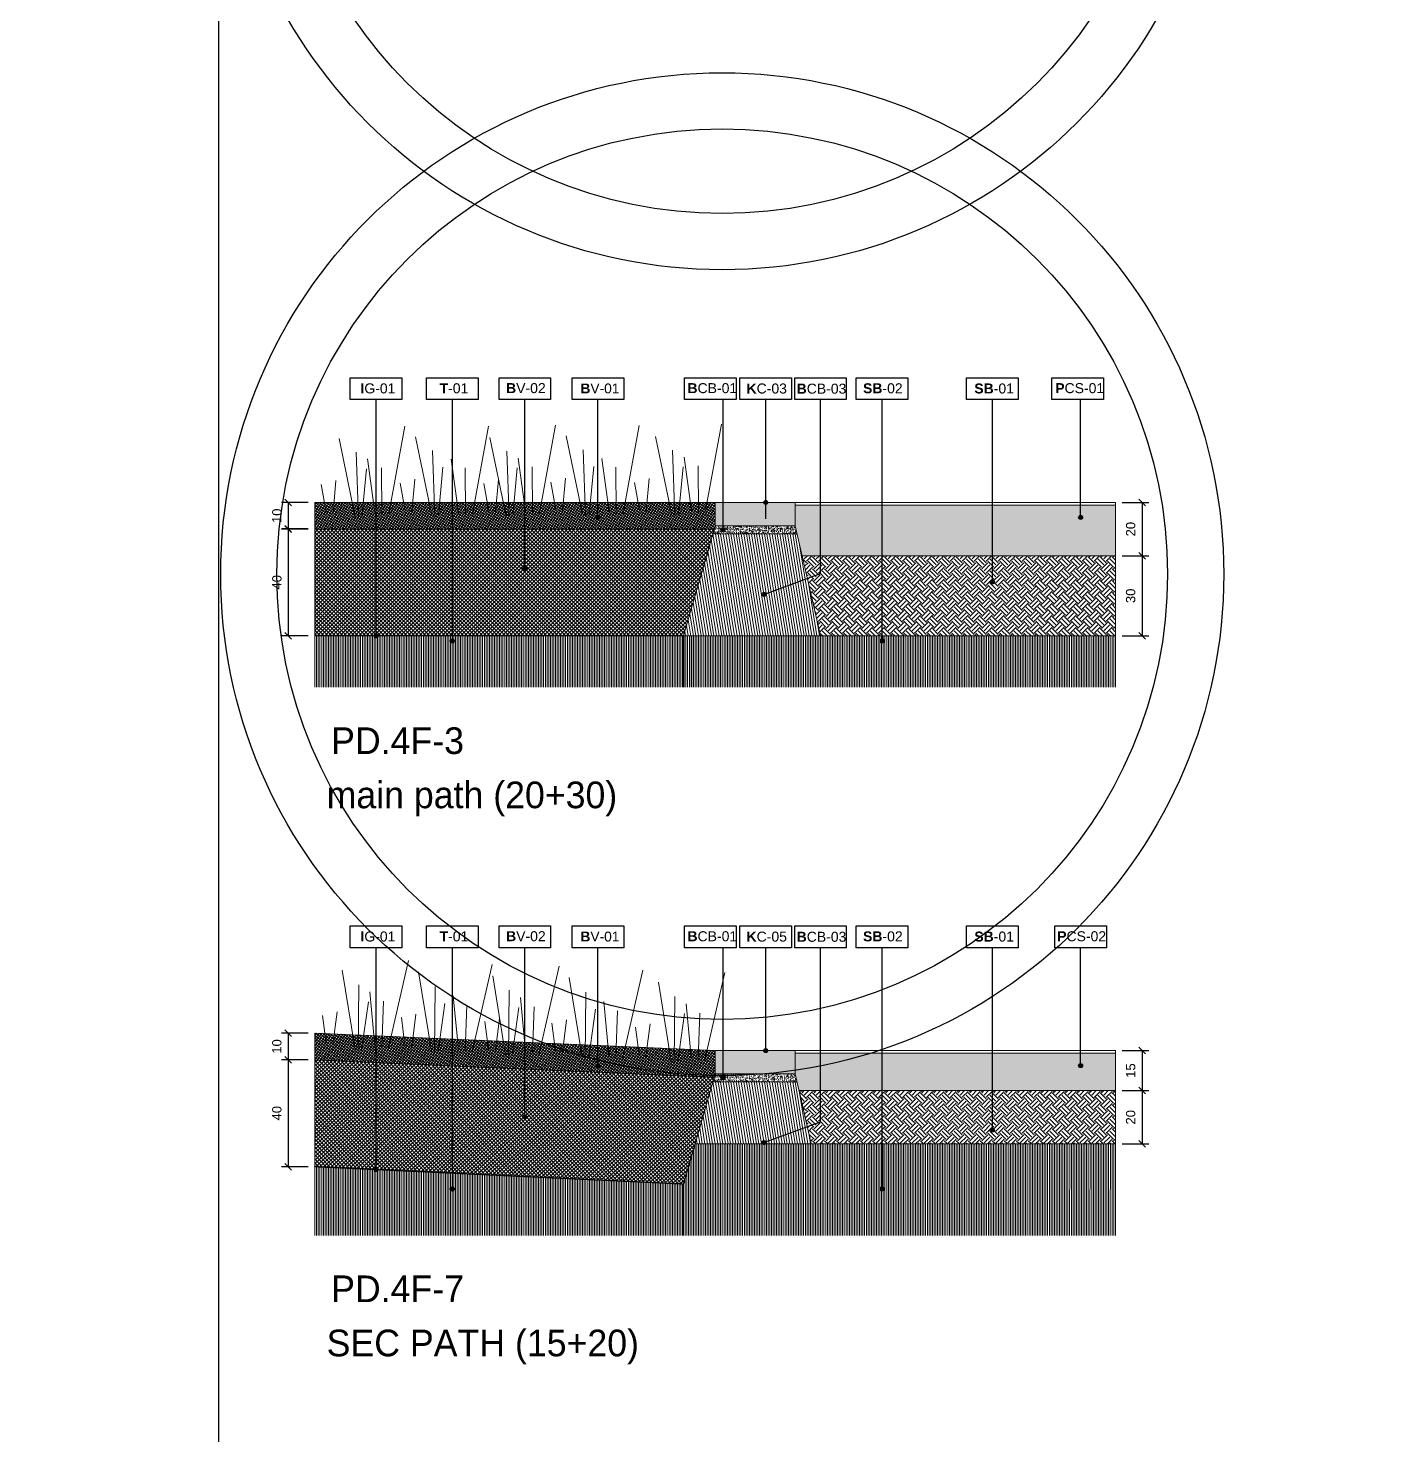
# Model space of a CAD drawing. Header units: metres. Extents: x -325 to 301, y -147 to 149.
# Drawn here: x 51.52 to 56.6, y 63.54 to 68.81 of the extents above; entities that cross this region are included whole.
import ezdxf

# ---------------------------------------------------------------- set-up
doc = ezdxf.new("R2010")
doc.units = ezdxf.units.M
doc.linetypes.add('ACAD_ISO03W100', pattern=[30, 12, -18])
doc.layers.get('Defpoints').update_dxf_attribs({"lineweight": 13})
doc.layers.add('-aux', color=50, linetype='Continuous', plot=False)
doc.layers.add('-AUX_RIM', color=2, linetype='Continuous', plot=False)
doc.layers.add('0-TX-1_25', color=7, linetype='Continuous', true_color=0x3f4f7f)
doc.layers.add('3-TR-paviment fort', color=7, linetype='Continuous', true_color=0xd1d1d1)
for name, color, linetype in [('02-L-Geotextile', 32, 'Continuous'), ('A-KEYPLAN_HATCH', 7, 'Continuous'), ('A_TEXT_2', 7, 'Continuous'), ('EIT_3 TR terra vegetal', 45, 'Continuous')]:
    doc.layers.add(name, color=color, linetype=linetype)
doc.layers.add('03-TR-Paviment_04_Dry Meadow', color=7, linetype='Continuous', lineweight=5, true_color=0xd8dd88)
doc.layers.add('3-TR tot_u', color=7, linetype='Continuous', lineweight=5, true_color=0x787878)
for name, color, linetype, lineweight in [('1-CM', 7, 'Continuous', 0), ('2-L-secció', 1, 'Continuous', 0), ('3-TR Formigó', 252, 'Continuous', 0), ('3-TR Seleccionat', 44, 'Continuous', 0), ('3-TR Tot-u', 37, 'Continuous', 0), ('3-TR-recebo', 252, 'Continuous', 0)]:
    doc.layers.add(name, color=color, linetype=linetype, lineweight=lineweight)
doc.styles.add('Arial_4', font='arial.ttf', dxfattribs={"height": 1.8})
doc.styles.get("Standard").update_dxf_attribs({"font": 'arial.ttf'})
doc.styles.add('x-llegenda materials$0$ENGRAVERS', font='TT0586M.TTF')
doc.dimstyles.new('ISO-25', dxfattribs={"dimtxt": 0.1, "dimasz": 0.1, "dimexe": 0.1, "dimexo": 0.1, "dimgap": 0.1, "dimtad": 1, "dimdec": 0, "dimlfac": 100, "dimzin": 9, "dimtxsty": 'Standard', "dimblk": 'OBLIQUE', "dimcen": 0.1, "dimadec": 0, "dimazin": 0, "dimtfac": 1, "dimtdec": 0, "dimtmove": 0, "dimatfit": 3, "dimldrblk": 'OBLIQUE', "dimfxl": 1, "dimarcsym": 0})

# ---------------------------------------------------------------- blocks, each defined once
blk = doc.blocks.new('hatch keyplan 2')
at = {"layer": 'A-KEYPLAN_HATCH'}
blk.add_lwpolyline([(0, 0.00548), (0.01287, 0.00548), (0.01287, 0), (0, 0)], close=True, dxfattribs=at)
blk = doc.blocks.new('hatch keyplan')
at = {"layer": 'A-KEYPLAN_HATCH'}
blk.add_blockref('hatch keyplan 2', (1.43058, 0.85215), dxfattribs=at)
blk = doc.blocks.new('B-V01')
at = {"layer": 'A-KEYPLAN_HATCH'}
blk.add_blockref('hatch keyplan', (-1.43058, -0.85215), dxfattribs=at)
at = {"layer": 'A_TEXT_2', "lineweight": 211, "insert": (-0.00079, 0.00402), "char_height": 0.0024588, "attachment_point": 1, "line_spacing_factor": 0.938532, "style": 'Arial_4'}
blk.add_mtext_dynamic_manual_height_columns('\\pi0.00285;{\\fArial|b1|i0|c0|p34;B}V-01', width=0.0145619, gutter_width=0.015, heights=[0], dxfattribs=at)
blk = doc.blocks.new('B-V02')
at = {"layer": 'A-KEYPLAN_HATCH'}
blk.add_blockref('hatch keyplan', (-1.43058, -0.85215), dxfattribs=at)
at = {"layer": 'A_TEXT_2', "insert": (-0.0008, 0.00412), "char_height": 0.0025, "attachment_point": 1}
blk.add_mtext_dynamic_manual_height_columns('\\pi0.00255;{\\fArial|b1|i0|c0|p34;B}V-02', width=0.0145619, gutter_width=0.015, heights=[0], dxfattribs=at)
blk = doc.blocks.new('SB-01')
at = {"layer": 'A-KEYPLAN_HATCH'}
blk.add_blockref('hatch keyplan', (-1.43058, -0.85215), dxfattribs=at)
at = {"layer": 'A_TEXT_2', "insert": (-0.0008, 0.00403), "char_height": 0.0025, "attachment_point": 1}
blk.add_mtext_dynamic_manual_height_columns('\\pi0.00271;{\\fArial|b1|i0|c0|p34;SB}-01', width=0.0145619, gutter_width=0.015, heights=[0], dxfattribs=at)
blk = doc.blocks.new('B-CB03')
at = {"layer": 'A-KEYPLAN_HATCH'}
blk.add_blockref('hatch keyplan', (-1.43058, -0.85215), dxfattribs=at)
at = {"layer": 'A_TEXT_2', "insert": (-0.0008, 0.00398), "char_height": 0.0025, "attachment_point": 1}
blk.add_mtext_dynamic_manual_height_columns('\\pi0.00128;{\\fArial|b1|i0|c0|p34;B}CB-03', width=0.0145619, gutter_width=0.015, heights=[0], dxfattribs=at)
blk = doc.blocks.new('B-CB01')
at = {"layer": 'A-KEYPLAN_HATCH'}
blk.add_blockref('hatch keyplan', (-1.43058, -0.85215), dxfattribs=at)
at = {"layer": 'A_TEXT_2', "insert": (-0.0008, 0.00411), "char_height": 0.0025, "attachment_point": 1}
blk.add_mtext_dynamic_manual_height_columns('\\pi0.00152;{\\fArial|b1|i0|c0|p34;B}CB-01', width=0.0145619, gutter_width=0.015, heights=[0], dxfattribs=at)
blk = doc.blocks.new('PCS01')
at = {"layer": 'A-KEYPLAN_HATCH'}
blk.add_blockref('hatch keyplan', (-1.42958, -0.85215), dxfattribs=at)
at = {"layer": 'A_TEXT_2', "insert": (0.0002, 0.00411), "char_height": 0.0025, "attachment_point": 1}
blk.add_mtext_dynamic_manual_height_columns('\\pi0.00161;{\\fArial|b1|i0|c0|p34;P}CS-01', width=0.0145619, gutter_width=0.015, heights=[0], dxfattribs=at)
blk = doc.blocks.new('K02')
at = {"layer": 'A-KEYPLAN_HATCH'}
blk.add_blockref('hatch keyplan', (-1.43058, -0.85215), dxfattribs=at)
at = {"layer": 'A_TEXT_2', "insert": (-0.0008, 0.00402), "char_height": 0.0025, "attachment_point": 1}
blk.add_mtext_dynamic_manual_height_columns('\\pi0.00244;{\\fArial|b1|i0|c0|p34;K}C-03', width=0.0145619, gutter_width=0.015, heights=[0], dxfattribs=at)
blk = doc.blocks.new('_Oblique')
at = {"color": 0, "lineweight": -2}
blk.add_line((-0.5, -0.5), (0.5, 0.5), dxfattribs=at)
blk = doc.blocks.new('*D184')
at = {"layer": '0-TX-1_25', "color": 0, "lineweight": -2, "transparency": 16777216}
for p, q in [((55.6198, 67.0343), (55.7198, 67.0343)), ((55.6948, 67.0343), (55.6948, 66.8343)), ((55.6198, 66.8343), (55.7198, 66.8343))]:
    blk.add_line(p, q, dxfattribs=at)
at = {"layer": 'Defpoints', "color": 0, "transparency": 16777216}
for p in [(55.5948, 67.0343), (55.5948, 66.8343), (55.6948, 66.8343)]:
    blk.add_point(p, dxfattribs=at)
at = {"layer": '0-TX-1_25', "color": 0, "lineweight": -2, "transparency": 16777216, "xscale": 0.025, "yscale": 0.025, "zscale": 0.025}
for p, rotation in [((55.6948, 67.0343), 90), ((55.6948, 66.8343), 270)]:
    blk.add_blockref('_Oblique', p, dxfattribs=dict(at, rotation=rotation))
at = {"layer": '0-TX-1_25', "color": 0, "transparency": 16777216, "insert": (55.6519, 66.9343), "char_height": 0.035, "attachment_point": 5, "rotation": 90}
blk.add_mtext('20', dxfattribs=at)
blk = doc.blocks.new('*D185')
at = {"layer": '0-TX-1_25', "color": 0, "lineweight": -2, "transparency": 16777216}
for p, q in [((55.6198, 66.8343), (55.7197, 66.8343)), ((55.6947, 66.8343), (55.6947, 66.5343)), ((55.6198, 66.5343), (55.7197, 66.5343))]:
    blk.add_line(p, q, dxfattribs=at)
at = {"layer": 'Defpoints', "color": 0, "transparency": 16777216}
for p in [(55.5948, 66.8343), (55.5948, 66.5343), (55.6947, 66.5343)]:
    blk.add_point(p, dxfattribs=at)
at = {"layer": '0-TX-1_25', "color": 0, "lineweight": -2, "transparency": 16777216, "xscale": 0.025, "yscale": 0.025, "zscale": 0.025}
for p, rotation in [((55.6947, 66.8343), 90), ((55.6947, 66.5343), 270)]:
    blk.add_blockref('_Oblique', p, dxfattribs=dict(at, rotation=rotation))
at = {"layer": '0-TX-1_25', "color": 0, "transparency": 16777216, "insert": (55.6518, 66.6843), "char_height": 0.035, "attachment_point": 5, "rotation": 90}
blk.add_mtext('30', dxfattribs=at)
blk = doc.blocks.new('*D186')
at = {"layer": '0-TX-1_25', "color": 0, "lineweight": -2, "transparency": 16777216}
for p, q in [((52.5698, 67.0343), (52.4699, 67.0343)), ((52.4949, 67.0343), (52.4949, 66.9343)), ((52.5698, 66.9343), (52.4699, 66.9343))]:
    blk.add_line(p, q, dxfattribs=at)
at = {"layer": 'Defpoints', "color": 0, "transparency": 16777216}
for p in [(52.5948, 67.0343), (52.4949, 66.9343), (52.5948, 66.9343)]:
    blk.add_point(p, dxfattribs=at)
at = {"layer": '0-TX-1_25', "color": 0, "lineweight": -2, "transparency": 16777216, "xscale": 0.025, "yscale": 0.025, "zscale": 0.025}
for p, rotation in [((52.4949, 67.0343), 90), ((52.4949, 66.9343), 270)]:
    blk.add_blockref('_Oblique', p, dxfattribs=dict(at, rotation=rotation))
at = {"layer": '0-TX-1_25', "color": 0, "transparency": 16777216, "insert": (52.4521, 66.9843), "char_height": 0.035, "attachment_point": 5, "rotation": 90}
blk.add_mtext('10', dxfattribs=at)
blk = doc.blocks.new('POINT')
at = {"layer": '0-TX-1_25'}
h = blk.add_hatch(dxfattribs=at)
h.set_pattern_fill('ANGLE', color=256)
h.set_pattern_definition([(0, (-83.747, -12.726), (0, 6.985), [5.08, -1.905]), (90, (-83.747, -12.726), (-6.985, 4e-16), [5.08, -1.905])])
edge = h.paths.add_edge_path()
edge.add_arc((0, 0), 0.0075, 0, 360)
h = blk.add_hatch(color=256, dxfattribs=at)
h.dxf.hatch_style = 1
edge = h.paths.add_edge_path()
edge.add_arc((0, 0), 0.0075, 0, 360)
blk.add_circle((0, 0), 0.0075, dxfattribs=at)
blk = doc.blocks.new('T-01')
at = {"layer": 'A-KEYPLAN_HATCH'}
blk.add_blockref('hatch keyplan', (-1.43058, -0.85215), dxfattribs=at)
at = {"layer": 'A_TEXT_2', "insert": (-0.0008, 0.00408), "char_height": 0.0025, "attachment_point": 1}
blk.add_mtext_dynamic_manual_height_columns('\\pi0.00405;{\\fArial|b1|i0|c0|p34;T}-01', width=0.0145619, gutter_width=0.015, heights=[0], dxfattribs=at)
blk = doc.blocks.new('SB-02')
at = {"layer": 'A-KEYPLAN_HATCH'}
blk.add_blockref('hatch keyplan', (-1.43058, -0.85215), dxfattribs=at)
at = {"layer": 'A_TEXT_2', "insert": (-0.0008, 0.00408), "char_height": 0.0025, "attachment_point": 1}
blk.add_mtext_dynamic_manual_height_columns('\\pi0.00249;{\\fArial|b1|i0|c0|p34;SB}-02', width=0.0145619, gutter_width=0.015, heights=[0], dxfattribs=at)
blk = doc.blocks.new('*D1138')
at = {"layer": '0-TX-1_25', "color": 0, "lineweight": -2, "transparency": 16777216}
for p, q in [((22.7106, 67.3066), (22.6236, 67.3066)), ((22.6486, 67.3066), (22.6486, 67.1474)), ((22.7486, 67.1474), (22.6236, 67.1474))]:
    blk.add_line(p, q, dxfattribs=at)
at = {"layer": 'Defpoints', "color": 0, "transparency": 16777216}
for p in [(22.7356, 67.3066), (22.6486, 67.1474), (66.3646, 67.1474)]:
    blk.add_point(p, dxfattribs=at)
at = {"layer": '0-TX-1_25', "color": 0, "lineweight": -2, "transparency": 16777216, "xscale": 0.025, "yscale": 0.025, "zscale": 0.025}
for p, rotation in [((22.6486, 67.3066), 90), ((22.6486, 67.1474), 270)]:
    blk.add_blockref('_Oblique', p, dxfattribs=dict(at, rotation=rotation))
at = {"layer": '0-TX-1_25', "color": 0, "transparency": 16777216, "insert": (22.6057, 67.227), "char_height": 0.035, "attachment_point": 5, "rotation": 90}
blk.add_mtext('16', dxfattribs=at)
blk = doc.blocks.new('*D1143')
at = {"layer": '0-TX-1_25', "color": 0, "lineweight": -2, "transparency": 16777216}
for p, q in [((55.6198, 64.9798), (55.7198, 64.9798)), ((55.6948, 64.9798), (55.6948, 64.8298)), ((55.6198, 64.8298), (55.7198, 64.8298))]:
    blk.add_line(p, q, dxfattribs=at)
at = {"layer": 'Defpoints', "color": 0, "transparency": 16777216}
for p in [(55.5948, 64.9798), (55.5948, 64.8298), (55.6948, 64.8298)]:
    blk.add_point(p, dxfattribs=at)
at = {"layer": '0-TX-1_25', "color": 0, "lineweight": -2, "transparency": 16777216, "xscale": 0.025, "yscale": 0.025, "zscale": 0.025}
for p, rotation in [((55.6948, 64.9798), 90), ((55.6948, 64.8298), 270)]:
    blk.add_blockref('_Oblique', p, dxfattribs=dict(at, rotation=rotation))
at = {"layer": '0-TX-1_25', "color": 0, "transparency": 16777216, "insert": (55.6519, 64.9048), "char_height": 0.035, "attachment_point": 5, "rotation": 90}
blk.add_mtext('15', dxfattribs=at)
blk = doc.blocks.new('*D1144')
at = {"layer": '0-TX-1_25', "color": 0, "lineweight": -2, "transparency": 16777216}
for p, q in [((55.6198, 64.8298), (55.7197, 64.8298)), ((55.6947, 64.8298), (55.6947, 64.6298)), ((55.6198, 64.6298), (55.7197, 64.6298))]:
    blk.add_line(p, q, dxfattribs=at)
at = {"layer": 'Defpoints', "color": 0, "transparency": 16777216}
for p in [(55.5948, 64.8298), (55.5948, 64.6298), (55.6947, 64.6298)]:
    blk.add_point(p, dxfattribs=at)
at = {"layer": '0-TX-1_25', "color": 0, "lineweight": -2, "transparency": 16777216, "xscale": 0.025, "yscale": 0.025, "zscale": 0.025}
for p, rotation in [((55.6947, 64.8298), 90), ((55.6947, 64.6298), 270)]:
    blk.add_blockref('_Oblique', p, dxfattribs=dict(at, rotation=rotation))
at = {"layer": '0-TX-1_25', "color": 0, "transparency": 16777216, "insert": (55.6518, 64.7298), "char_height": 0.035, "attachment_point": 5, "rotation": 90}
blk.add_mtext('20', dxfattribs=at)
blk = doc.blocks.new('*D1145')
at = {"layer": '0-TX-1_25', "color": 0, "lineweight": -2, "transparency": 16777216}
for p, q in [((52.5698, 65.0452), (52.4699, 65.0452)), ((52.4949, 65.0452), (52.4949, 64.9452)), ((52.5698, 64.9452), (52.4699, 64.9452))]:
    blk.add_line(p, q, dxfattribs=at)
at = {"layer": 'Defpoints', "color": 0, "transparency": 16777216}
for p in [(52.5948, 65.0452), (52.4949, 64.9452), (52.5948, 64.9452)]:
    blk.add_point(p, dxfattribs=at)
at = {"layer": '0-TX-1_25', "color": 0, "lineweight": -2, "transparency": 16777216, "xscale": 0.025, "yscale": 0.025, "zscale": 0.025}
for p, rotation in [((52.4949, 65.0452), 90), ((52.4949, 64.9452), 270)]:
    blk.add_blockref('_Oblique', p, dxfattribs=dict(at, rotation=rotation))
at = {"layer": '0-TX-1_25', "color": 0, "transparency": 16777216, "insert": (52.4521, 64.9952), "char_height": 0.035, "attachment_point": 5, "rotation": 90}
blk.add_mtext('10', dxfattribs=at)
blk = doc.blocks.new('*D1146')
at = {"layer": '0-TX-1_25', "color": 0, "lineweight": -2, "transparency": 16777216}
for p, q in [((52.5698, 64.9452), (52.4699, 64.9452)), ((52.4949, 64.9452), (52.4949, 64.5447)), ((52.5698, 64.5447), (52.4699, 64.5447))]:
    blk.add_line(p, q, dxfattribs=at)
at = {"layer": 'Defpoints', "color": 0, "transparency": 16777216}
for p in [(52.5948, 64.9452), (52.4949, 64.5447), (52.5948, 64.5447)]:
    blk.add_point(p, dxfattribs=at)
at = {"layer": '0-TX-1_25', "color": 0, "lineweight": -2, "transparency": 16777216, "xscale": 0.025, "yscale": 0.025, "zscale": 0.025}
for p, rotation in [((52.4949, 64.9452), 90), ((52.4949, 64.5447), 270)]:
    blk.add_blockref('_Oblique', p, dxfattribs=dict(at, rotation=rotation))
at = {"layer": '0-TX-1_25', "color": 0, "transparency": 16777216, "insert": (52.4521, 64.745), "char_height": 0.035, "attachment_point": 5, "rotation": 90}
blk.add_mtext('40', dxfattribs=at)
blk = doc.blocks.new('K04')
at = {"layer": 'A-KEYPLAN_HATCH'}
blk.add_blockref('hatch keyplan', (-1.42958, -0.85215), dxfattribs=at)
at = {"layer": 'A_TEXT_2', "insert": (0.0002, 0.00402), "char_height": 0.0025, "attachment_point": 1}
blk.add_mtext_dynamic_manual_height_columns('\\pi0.00244;{\\fArial|b1|i0|c0|p34;K}C-05', width=0.0145619, gutter_width=0.015, heights=[0], dxfattribs=at)
blk = doc.blocks.new('PCS02')
at = {"layer": 'A-KEYPLAN_HATCH'}
blk.add_blockref('hatch keyplan', (-1.43058, -0.85215), dxfattribs=at)
at = {"layer": 'A_TEXT_2', "insert": (-0.0008, 0.00411), "char_height": 0.0025, "attachment_point": 1}
blk.add_mtext_dynamic_manual_height_columns('\\pi0.00139;{\\fArial|b1|i0|c0|p34;P}CS-02', width=0.0145619, gutter_width=0.015, heights=[0], dxfattribs=at)
blk = doc.blocks.new('*D2763')
at = {"layer": '0-TX-1_25', "color": 0, "lineweight": -2, "transparency": 16777216}
for p, q in [((52.5698, 66.9361), (52.4699, 66.9361)), ((52.4949, 66.9361), (52.4949, 66.5343)), ((52.5698, 66.5343), (52.4699, 66.5343))]:
    blk.add_line(p, q, dxfattribs=at)
at = {"layer": 'Defpoints', "color": 0, "transparency": 16777216}
for p in [(52.5948, 66.9361), (52.4949, 66.5343), (52.5948, 66.5343)]:
    blk.add_point(p, dxfattribs=at)
at = {"layer": '0-TX-1_25', "color": 0, "lineweight": -2, "transparency": 16777216, "xscale": 0.025, "yscale": 0.025, "zscale": 0.025}
for p, rotation in [((52.4949, 66.9361), 90), ((52.4949, 66.5343), 270)]:
    blk.add_blockref('_Oblique', p, dxfattribs=dict(at, rotation=rotation))
at = {"layer": '0-TX-1_25', "color": 0, "transparency": 16777216, "insert": (52.4521, 66.7352), "char_height": 0.035, "attachment_point": 5, "rotation": 90}
blk.add_mtext('40', dxfattribs=at)
blk = doc.blocks.new('IG01')
at = {"layer": 'A-KEYPLAN_HATCH', "xscale": 10, "yscale": 10, "zscale": 10}
blk.add_blockref('hatch keyplan', (-14.3058, -8.5215), dxfattribs=at)
at = {"layer": 'A_TEXT_2', "insert": (-0.008, 0.0405), "char_height": 0.025, "attachment_point": 1}
blk.add_mtext_dynamic_manual_height_columns('\\pi0.03354;{\\fArial|b1|i0|c0|p34;I}G-01', width=0.145619, gutter_width=0.15, heights=[0], dxfattribs=at)

msp = doc.modelspace()

# ---------------------------------------------------------------- hatches: boundary and pattern name
at = {"layer": '3-TR Formigó'}
h = msp.add_hatch(dxfattribs=at)
h.set_pattern_fill('ANSI31', color=256, scale=0.003, angle=234.1752, style=0)
h.set_pattern_definition([(279.175244, (15.102336, -24.810926), (0.00940313, 0.0015188056), [])])
h.paths.add_polyline_path([(54.0862, 66.9171), (54.4017, 66.9172), (54.4892, 66.5343), (53.976, 66.5343)])
h = msp.add_hatch(dxfattribs=at)
h.set_pattern_fill('ANSI31', color=256, scale=0.003, angle=234.1752, style=0)
h.set_pattern_definition([(279.175244, (15.102336, -26.865456), (0.00940313, 0.0015188056), [])])
h.paths.add_polyline_path([(54.0862, 64.8625), (54.4017, 64.8626), (54.4549, 64.6298), (54.0192, 64.6298)])
at = {"layer": '3-TR Seleccionat'}
h = msp.add_hatch(dxfattribs=at)
h.set_pattern_fill('ANSI31', color=256, scale=0.002, angle=45, style=0)
h.set_pattern_definition([(90, (33.868365, 70.360171), (-0.00635, 0), [])])
h.paths.add_polyline_path([(54.0048, 66.5343), (52.5948, 66.5343), (52.5948, 66.3419), (54.0048, 66.3419)])
h = msp.add_hatch(dxfattribs=at)
h.set_pattern_fill('ANSI31', color=256, scale=0.002, angle=45, style=0)
h.set_pattern_definition([(90, (-441019.209068, -650769.8331265), (-0.00635, 1e-18), [])])
h.paths.add_polyline_path([(54.0048, 66.3419), (55.5948, 66.3419), (55.5948, 66.5343), (54.0048, 66.5343)])
h = msp.add_hatch(dxfattribs=at)
h.set_pattern_fill('ANSI31', color=256, scale=0.002, angle=45, style=0)
h.set_pattern_definition([(90, (-441019.209068, -650771.8876564), (-0.00635, 1e-18), [])])
h.paths.add_polyline_path([(53.976, 64.2871), (55.5948, 64.2873), (55.5948, 64.6298), (54.0192, 64.6298), (53.976, 64.4796)])
h = msp.add_hatch(dxfattribs=at)
h.set_pattern_fill('ANSI31', color=256, scale=0.002, angle=45, style=0)
h.set_pattern_definition([(90, (33.868365, 68.3056414), (-0.00635, 0), [])])
h.paths.add_polyline_path([(53.976, 64.4798), (52.5979, 64.5446), (52.5948, 64.2873), (53.976, 64.2873)])
at = {"layer": '3-TR Tot-u'}
h = msp.add_hatch(dxfattribs=at)
h.set_pattern_fill('EARTH', color=256, scale=0.005, angle=-80.8248, style=0)
h.set_pattern_definition([(44.999999995, (-269476.545535, 738629.030593), (3.8e-12, 0.0449012806053), [0.03175, -0.03175]), (44.999999995, (-269476.553954, 738629.039012), (3.8e-12, 0.0449012806053), [0.03175, -0.03175]), (44.999999995, (-269476.562373, 738629.04743), (3.8e-12, 0.0449012806053), [0.03175, -0.03175]), (134.999999995, (-269476.562373, 738629.053044), (-0.0449012806053, 3.8e-12), [0.03175, -0.03175]), (134.999999995, (-269476.553954, 738629.061463), (-0.0449012806053, 3.8e-12), [0.03175, -0.03175]), (134.999999995, (-269476.545535, 738629.069882), (-0.0449012806053, 3.8e-12), [0.03175, -0.03175])])
h.paths.add_polyline_path([(54.4892, 66.5343), (54.4206, 66.8343), (55.5948, 66.8343), (55.5948, 66.5343)])
h = msp.add_hatch(dxfattribs=at)
h.set_pattern_fill('EARTH', color=256, scale=0.005, angle=-80.8248, style=0)
h.set_pattern_definition([(44.999999995, (-269476.545535, 738626.976063), (3.8e-12, 0.0449012806053), [0.03175, -0.03175]), (44.999999995, (-269476.553954, 738626.984482), (3.8e-12, 0.0449012806053), [0.03175, -0.03175]), (44.999999995, (-269476.562373, 738626.9929), (3.8e-12, 0.0449012806053), [0.03175, -0.03175]), (134.999999995, (-269476.562373, 738626.998514), (-0.0449012806053, 3.8e-12), [0.03175, -0.03175]), (134.999999995, (-269476.553954, 738627.006933), (-0.0449012806053, 3.8e-12), [0.03175, -0.03175]), (134.999999995, (-269476.545535, 738627.015352), (-0.0449012806053, 3.8e-12), [0.03175, -0.03175])])
h.paths.add_polyline_path([(54.4549, 64.6298), (54.4092, 64.8298), (55.5948, 64.8298), (55.5948, 64.6298)])
at = {"layer": '3-TR tot_u'}
h = msp.add_hatch(dxfattribs=at)
h.set_pattern_fill('AR-CONC', color=256, scale=0.0002, angle=90.2664)
h.set_pattern_definition([(140.266414, (0, -3.02066), (0.003018359, 0.036451363), [0.00381, -0.04191]), (85.266414, (0, -3.02066), (-0.038178181, -0.007226283), [0.003048, -0.033528117]), (190.71786, (0.00025, -3.01762), (-0.035159821, 0.02922508), [0.003238002, -0.035618049]), (136.450614, (-0.01016, -3.020706), (0.008156283, 0.05425432), [0.005715, -0.062865]), (186.90197, (-0.00948, -3.016185), (-0.049705466, 0.047250218), [0.004857005, -0.05342712]), (81.450565, (-0.01016, -3.020706), (-0.049705466, 0.047250218), [0.004571993, -0.050291946]), (111.266414, (-0.007644, -3.015615), (0.020311824, 0.030417653), [0.00381, -0.04191]), (56.266414, (-0.007644, -3.015615), (-0.036894668, 0.012188985), [0.003048, -0.033528]), (161.71786, (-0.00595, -3.01308), (-0.016582845, 0.042606638), [0.003238002, -0.035617988]), (127.766414, (0, -3.020659), (-0.0169136972, 0.0005390813), [0, -0.0331216, 0, -0.034036, 0, -0.033655]), (97.766414, (0, -3.020659), (-0.020098038, 0.0132706243), [0, -0.0194056, 0, -0.0323596, 0, -0.012827]), (57.766414, (5.3e-05, -3.031987), (0.0010196429, 0.0271231534), [0, -0.0127, 0, -0.039624, 0, -0.052578]), (47.766414, (7.6e-05, -3.037067), (-0.005222997, 0.0296018704), [0, -0.01651, 0, -0.0263144, 0, -0.037338])])
h.paths.add_polyline_path([(55.5948, 67.0243), (54.3941, 67.0243), (54.3948, 66.9472), (54.4206, 66.8343), (55.5948, 66.8343)])
h = msp.add_hatch(dxfattribs=at)
h.set_pattern_fill('AR-CONC', color=256, scale=9e-05, angle=89.1201)
h.set_pattern_definition([(139.120136, (-30.051592, 45.798532), (0.0016861337, 0.0163726586), [0.0017145, -0.0188595]), (84.120136, (-30.051592, 45.798532), (-0.0172417962, -0.002907487), [0.0013716, -0.0150876526]), (189.57158, (-30.051451, 45.799896), (-0.0155556617, 0.0134651714), [0.0014571008, -0.016028122]), (135.304336, (-30.056163, 45.798602), (0.0041580035, 0.024336133), [0.00257175, -0.02828925]), (185.755694, (-30.055817, 45.80063), (-0.021937625, 0.021705804), [0.002185652, -0.024042205]), (80.304287, (-30.056163, 45.798602), (-0.021937625, 0.021705804), [0.002057397, -0.022631376]), (110.120136, (-30.054985, 45.80087), (0.0094123187, 0.0135023525), [0.0017145, -0.0188595]), (55.120136, (-30.054985, 45.80087), (-0.01648955, 0.0058160805), [0.0013716, -0.0150876]), (160.571581, (-30.054201, 45.801995), (-0.0070772314, 0.019318433), [0.0014571008, -0.0160280944]), (126.620136, (-30.051592, 45.798532), (-0.00760478767, 0.00039479935), [0, -0.01490472, 0, -0.0153162, 0, -0.01514475]), (96.620136, (-30.051592, 45.798532), (-0.0089228417, 0.0061515134), [0, -0.00873252, 0, -0.01456182, 0, -0.00577215]), (56.620136, (-30.05167, 45.7934346), (0.0007029168, 0.0121937974), [0, -0.005715, 0, -0.0178308, 0, -0.0236601]), (46.620136, (-30.051705, 45.791149), (-0.002083395, 0.0133651946), [0, -0.0074295, 0, -0.01184148, 0, -0.0168021])])
h.paths.add_polyline_path([(54.0863, 66.9171), (54.0947, 66.9466), (54.393, 66.9471), (54.402, 66.9159)])
h = msp.add_hatch(dxfattribs=at)
h.set_pattern_fill('AR-CONC', color=256, scale=0.0002, angle=90.2664)
h.set_pattern_definition([(140.266414, (0, -5.07519), (0.003018359, 0.036451363), [0.00381, -0.04191]), (85.266414, (0, -5.07519), (-0.038178181, -0.007226283), [0.003048, -0.033528117]), (190.71786, (0.00025, -5.07215), (-0.035159821, 0.02922508), [0.003238002, -0.035618049]), (136.450614, (-0.01016, -5.075236), (0.008156283, 0.05425432), [0.005715, -0.062865]), (186.90197, (-0.00948, -5.070715), (-0.049705466, 0.047250218), [0.004857005, -0.05342712]), (81.450565, (-0.01016, -5.075236), (-0.049705466, 0.047250218), [0.004571993, -0.050291946]), (111.266414, (-0.007644, -5.070144), (0.020311824, 0.030417653), [0.00381, -0.04191]), (56.266414, (-0.007644, -5.070144), (-0.036894668, 0.012188985), [0.003048, -0.033528]), (161.71786, (-0.00595, -5.06761), (-0.016582845, 0.042606638), [0.003238002, -0.035617988]), (127.766414, (0, -5.075189), (-0.0169136972, 0.0005390813), [0, -0.0331216, 0, -0.034036, 0, -0.033655]), (97.766414, (0, -5.075189), (-0.020098038, 0.0132706243), [0, -0.0194056, 0, -0.0323596, 0, -0.012827]), (57.766414, (5.3e-05, -5.086517), (0.0010196429, 0.0271231534), [0, -0.0127, 0, -0.039624, 0, -0.052578]), (47.766414, (7.6e-05, -5.091597), (-0.005222997, 0.0296018704), [0, -0.01651, 0, -0.0263144, 0, -0.037338])])
h.paths.add_polyline_path([(55.5948, 64.9698), (54.3941, 64.9698), (54.3948, 64.8926), (54.4092, 64.8298), (55.5948, 64.8298)])
h = msp.add_hatch(dxfattribs=at)
h.set_pattern_fill('AR-CONC', color=256, scale=9e-05, angle=89.1201)
h.set_pattern_definition([(139.120136, (-30.051592, 43.744002), (0.0016861337, 0.0163726586), [0.0017145, -0.0188595]), (84.120136, (-30.051592, 43.744002), (-0.0172417962, -0.002907487), [0.0013716, -0.0150876526]), (189.57158, (-30.051451, 43.745366), (-0.0155556617, 0.0134651714), [0.0014571008, -0.016028122]), (135.304336, (-30.056163, 43.744072), (0.0041580035, 0.024336133), [0.00257175, -0.02828925]), (185.755694, (-30.055817, 43.7461), (-0.021937625, 0.021705804), [0.002185652, -0.024042205]), (80.304287, (-30.056163, 43.744072), (-0.021937625, 0.021705804), [0.002057397, -0.022631376]), (110.120136, (-30.054985, 43.74634), (0.0094123187, 0.0135023525), [0.0017145, -0.0188595]), (55.120136, (-30.054985, 43.74634), (-0.01648955, 0.0058160805), [0.0013716, -0.0150876]), (160.571581, (-30.054201, 43.747466), (-0.0070772314, 0.019318433), [0.0014571008, -0.0160280944]), (126.620136, (-30.051592, 43.744002), (-0.00760478767, 0.00039479935), [0, -0.01490472, 0, -0.0153162, 0, -0.01514475]), (96.620136, (-30.051592, 43.744002), (-0.0089228417, 0.0061515134), [0, -0.00873252, 0, -0.01456182, 0, -0.00577215]), (56.620136, (-30.05167, 43.738905), (0.0007029168, 0.0121937974), [0, -0.005715, 0, -0.0178308, 0, -0.0236601]), (46.620136, (-30.051705, 43.736619), (-0.002083395, 0.0133651946), [0, -0.0074295, 0, -0.01184148, 0, -0.0168021])])
h.paths.add_polyline_path([(54.0863, 64.8625), (54.0947, 64.8921), (54.393, 64.8925), (54.402, 64.8614)])
at = {"layer": '3-TR-paviment fort'}
for points in [[(54.0948, 67.0343), (54.0948, 66.9471), (54.3948, 66.9472), (54.3948, 67.0344), (54.2448, 67.0343)], [(54.0948, 64.9798), (54.0948, 64.8925), (54.3948, 64.8926), (54.3948, 64.9798), (54.2448, 64.9798)]]:
    msp.add_hatch(color=256, dxfattribs=at).paths.add_polyline_path(points)
at = {"layer": '3-TR-recebo'}
h = msp.add_hatch(dxfattribs=at)
h.set_pattern_fill('_USER', color=256, scale=0.008, angle=234.1752, style=0, double=1, pattern_type=0)
h.set_pattern_definition([(234.17524, (57.0665024, 66.934321), (0.006486488, -0.004682464), []), (324.17524, (57.0665024, 66.934321), (0.004682464, 0.006486488), [])])
h.paths.add_polyline_path([(52.5955, 67.0343), (54.0948, 67.0343), (54.0915, 66.9343), (52.5948, 66.9343)])
h = msp.add_hatch(dxfattribs=at)
h.set_pattern_fill('_USER', color=256, scale=0.008, angle=231.6752, style=0, double=1, pattern_type=0)
h.set_pattern_definition([(231.67524, (57.059312, 64.750264), (0.006276068, -0.004960944), []), (321.67524, (57.059312, 64.750264), (0.004960944, 0.006276068), [])])
h.paths.add_polyline_path([(52.5948, 65.0452), (54.0948, 64.9798), (54.0948, 64.8925), (54.0912, 64.88), (52.5948, 64.9452)])
at = {"layer": 'EIT_3 TR terra vegetal'}
h = msp.add_hatch(dxfattribs=at)
h.set_pattern_fill('_USER', color=256, scale=0.01, angle=45, style=0, double=1, pattern_type=0)
h.set_pattern_definition([(45, (419506.654953, 4594387.152961), (-0.007071067811865, 0.007071067811865), []), (135, (419506.654953, 4594387.152961), (-0.007071067811865, -0.007071067811865), [])])
h.paths.add_polyline_path([(53.976, 66.5343), (52.5948, 66.5343), (52.5948, 66.9343), (54.0915, 66.9343), (54.0668, 66.8418)])
h = msp.add_hatch(dxfattribs=at)
h.set_pattern_fill('_USER', color=256, scale=0.01, angle=42.5, style=0, double=1, pattern_type=0)
h.set_pattern_definition([(42.5, (619508.857994, 4571716.059995), (-0.006755902076157, 0.007372773368101), []), (132.5, (619508.857994, 4571716.059995), (-0.007372773368101, -0.006755902076157), [])])
h.paths.add_polyline_path([(53.9759, 64.4792), (52.5948, 64.5447), (52.5948, 64.9452), (54.0912, 64.8799)])

# ---------------------------------------------------------------- linework, layer by layer
at = {"layer": '-aux'}
msp.add_lwpolyline([(52.2345, 3.4567), (52.2345, 133.4567)], dxfattribs=at)
at = {"layer": '-AUX_RIM'}
for centre, radius in [((54.121, 69.7862), 1.8794), ((54.121, 69.7862), 1.6689), ((54.121, 66.7655), 1.8794), ((54.121, 66.7655), 1.6689)]:
    msp.add_circle(centre, radius, dxfattribs=at)
at = {"layer": '0-TX-1_25'}
for points in [[(52.8235, 67.42), (52.8235, 66.5343)], [(53.1096, 66.5153), (53.1096, 67.42)], [(53.3813, 66.7858), (53.3813, 67.42)], [(53.6554, 66.978), (53.6554, 67.42)], [(54.1242, 66.9319), (54.1242, 67.42)], [(54.2774, 66.6896), (54.4894, 66.7676), (54.4894, 67.42)], [(54.2842, 66.973), (54.2842, 67.42)], [(54.7199, 66.5153), (54.7199, 67.42)], [(55.1336, 66.7363), (55.1336, 67.42)], [(55.4641, 66.9781), (55.4641, 67.42)], [(52.8235, 65.3655), (52.8235, 64.534)], [(53.1096, 64.4608), (53.1096, 65.3655)], [(53.3813, 64.7313), (53.3813, 65.3655)], [(53.6554, 64.9235), (53.6554, 65.3655)], [(54.1242, 64.8773), (54.1242, 65.3655)], [(54.2774, 64.6351), (54.4894, 64.7131), (54.4894, 65.3655)], [(54.2843, 64.9798), (54.2842, 65.3655)], [(54.7199, 64.4608), (54.7199, 65.3655)], [(55.1336, 64.6817), (55.1336, 65.3655)], [(55.4641, 64.9235), (55.4641, 65.3655)]]:
    msp.add_lwpolyline(points, dxfattribs=at)
at = {"layer": '02-L-Geotextile', "linetype": 'ACAD_ISO03W100', "ltscale": 0.002, "const_width": 0.005, "elevation": 0}
for points in [[(52.5948, 66.535), (53.976, 66.535)], [(52.5948, 64.5447), (53.9759, 64.4798), (54.0192, 64.6298)]]:
    msp.add_lwpolyline(points, dxfattribs=at)
at = {"layer": '03-TR-Paviment_04_Dry Meadow'}
for points in [[(52.932, 67.321), (52.8713, 66.9912)], [(53.2455, 67.3199), (53.1848, 66.9901)], [(53.4968, 67.3244), (53.4362, 66.9946)], [(53.5364, 67.2838), (53.5973, 66.9888)], [(53.8103, 67.3233), (53.7497, 66.9935)], [(54.118, 67.3281), (54.0574, 66.9983)], [(52.6851, 67.2746), (52.746, 66.9796)], [(52.9716, 67.2804), (53.0325, 66.9854)], [(53.25, 67.278), (53.3109, 66.983)], [(53.6004, 67.2322), (53.6087, 66.9848)], [(53.8712, 67.2817), (53.932, 66.9867)], [(52.7491, 67.223), (52.7574, 66.9755)], [(52.7918, 67.1974), (52.8195, 66.997)], [(53.0355, 67.2288), (53.0438, 66.9814)], [(53.1053, 67.1963), (53.133, 66.996)], [(53.3139, 67.2264), (53.3222, 66.9789)], [(53.3567, 67.2008), (53.3844, 67.0004)], [(53.6702, 67.1997), (53.6979, 66.9994)], [(53.9351, 67.2301), (53.9434, 66.9827)], [(53.9779, 67.2045), (54.0056, 67.0042)], [(52.7881, 67.1606), (52.7709, 66.9798)], [(52.8444, 67.1648), (52.8458, 66.9919)], [(53.0746, 67.1664), (53.0573, 66.9856)], [(53.1579, 67.1638), (53.1593, 66.9908)], [(53.353, 67.164), (53.3357, 66.9832)], [(53.4092, 67.1682), (53.4106, 66.9953)], [(53.5334, 67.1252), (53.5229, 67.0028)], [(53.6394, 67.1698), (53.6222, 66.989)], [(53.7227, 67.1672), (53.7241, 66.9942)], [(53.9742, 67.1677), (53.9569, 66.9869)], [(54.0304, 67.172), (54.0318, 66.999)], [(52.6186, 67.1017), (52.6367, 66.9983)], [(52.6729, 67.1171), (52.6625, 66.9947)], [(52.9142, 67.1065), (52.9323, 67.003)], [(52.9686, 67.1218), (52.9581, 66.9994)], [(53.2277, 67.1054), (53.2458, 67.002)], [(53.2821, 67.1207), (53.2716, 66.9984)], [(53.479, 67.1099), (53.4971, 67.0064)], [(53.7925, 67.1088), (53.8106, 67.0054)], [(53.8469, 67.1241), (53.8364, 67.0018)], [(52.697, 65.2813), (52.7449, 64.984)], [(52.9456, 65.3169), (52.8706, 64.99)], [(53.2587, 65.3022), (53.1838, 64.9753)], [(53.51, 65.2957), (53.4351, 64.9688)], [(53.8232, 65.2809), (53.7482, 64.9541)], [(52.7586, 65.2269), (52.7561, 64.9794)], [(52.9834, 65.2746), (53.0313, 64.9773)], [(53.2614, 65.26), (53.3094, 64.9627)], [(53.5478, 65.2534), (53.5958, 64.956)], [(53.8822, 65.2367), (53.9301, 64.9394)], [(54.1308, 65.2723), (54.0558, 64.9454)], [(52.8002, 65.1996), (52.8191, 64.9982)], [(53.045, 65.2203), (53.0425, 64.9727)], [(53.1133, 65.1848), (53.1323, 64.9834)], [(53.3231, 65.2057), (53.3206, 64.9582)], [(53.3646, 65.1783), (53.3836, 64.9769)], [(53.6095, 65.199), (53.607, 64.9515)], [(53.9438, 65.1823), (53.9413, 64.9348)], [(52.6779, 65.1245), (52.6621, 65.0027)], [(52.7949, 65.1629), (52.7698, 64.9831)], [(52.8513, 65.1647), (52.8451, 64.9919)], [(53.0813, 65.1563), (53.0562, 64.9764)], [(53.1644, 65.15), (53.1583, 64.9771)], [(53.3593, 65.1417), (53.3342, 64.9618)], [(53.4157, 65.1435), (53.4096, 64.9706)], [(53.6458, 65.135), (53.6206, 64.9551)], [(53.6778, 65.1636), (53.6967, 64.9622)], [(53.7289, 65.1287), (53.7227, 64.9559)], [(53.9854, 65.155), (54.0043, 64.9536)], [(52.6229, 65.1115), (52.6365, 65.0074)], [(52.9185, 65.1034), (52.9321, 64.9992)], [(52.9734, 65.1163), (52.9577, 64.9945)], [(53.2316, 65.0886), (53.2452, 64.9845)], [(53.2866, 65.1016), (53.2708, 64.9798)], [(53.4829, 65.0821), (53.4965, 64.978)], [(53.5379, 65.0951), (53.5221, 64.9733)], [(53.851, 65.0803), (53.8353, 64.9585)], [(53.9801, 65.1184), (53.955, 64.9385)], [(54.0365, 65.1201), (54.0303, 64.9473)], [(53.7961, 65.0674), (53.8097, 64.9633)]]:
    msp.add_lwpolyline(points, dxfattribs=at)
at = {"layer": '1-CM'}
for p, q in [((52.5948, 67.0325), (52.5948, 66.6343)), ((55.5948, 67.0343), (54.394, 67.0343)), ((55.5948, 67.0243), (54.394, 67.0243)), ((54.0912, 66.9343), (52.5948, 66.9343)), ((53.976, 66.5343), (52.5948, 66.5343)), ((54.4892, 66.5343), (55.5948, 66.5343)), ((52.5948, 64.978), (52.5948, 64.5798)), ((55.5948, 64.9798), (54.394, 64.9798)), ((55.5948, 64.9698), (54.394, 64.9698)), ((54.0912, 64.8799), (52.5948, 64.9452))]:
    msp.add_line(p, q, dxfattribs=at)
for points in [[(54.0948, 67.0343), (52.5948, 67.0343)], [(54.3948, 67.0344), (54.0948, 67.0343), (54.0948, 67.0343)], [(54.0948, 66.9471), (53.976, 66.5343), (54.4892, 66.5343)], [(54.4017, 66.9172), (54.0862, 66.9171)], [(54.3948, 66.9472), (54.0948, 66.9471)], [(54.3948, 66.9472), (54.4664, 66.6343)], [(52.5948, 66.5343), (53.976, 66.5343)], [(53.976, 66.5343), (53.976, 66.3415)], [(54.0948, 64.9798), (52.5948, 65.0452)], [(54.3948, 64.9798), (54.0948, 64.9798), (54.0948, 64.9798)], [(54.0948, 64.8925), (54.0192, 64.6298), (54.4549, 64.6298)], [(54.4017, 64.8626), (54.0862, 64.8625)], [(54.3948, 64.8926), (54.0948, 64.8925)], [(54.3948, 64.8926), (54.4549, 64.6298)], [(53.976, 64.4798), (54.0192, 64.6298)], [(52.5948, 64.5447), (53.976, 64.4798)], [(53.976, 64.4798), (53.976, 64.2869)]]:
    msp.add_lwpolyline(points, dxfattribs=at)
for points in [[(54.0948, 67.0343), (54.0948, 66.9471), (54.3948, 66.9472), (54.3948, 67.0344), (54.0948, 67.0343)], [(54.4892, 66.5343), (54.4206, 66.8343), (55.5948, 66.8343), (55.5948, 66.5343)], [(54.0948, 64.9798), (54.0948, 64.8925), (54.3948, 64.8926), (54.3948, 64.9798), (54.0948, 64.9798)], [(54.4549, 64.6298), (54.4092, 64.8298), (55.5948, 64.8298), (55.5948, 64.6298)]]:
    msp.add_lwpolyline(points, close=True, dxfattribs=at)
at = {"layer": '2-L-secció'}
for p, q in [((55.5948, 67.0343), (55.5948, 66.3415)), ((55.5948, 64.9798), (55.5948, 64.2869))]:
    msp.add_line(p, q, dxfattribs=at)
for points in [[(52.5948, 67.0343), (52.5948, 66.3415)], [(52.5948, 65.0452), (52.5948, 64.2869)]]:
    msp.add_lwpolyline(points, dxfattribs=at)

# ---------------------------------------------------------------- block references
at = {"color": 244, "true_color": 0x991b1e, "xscale": 14.99999999999007, "yscale": 14.99999999999007, "zscale": 14.99999999999007}
for name, p in [('K02', (54.1876, 67.42)), ('PCS02', (55.3675, 65.3655))]:
    msp.add_blockref(name, p, dxfattribs=at)
at = {"layer": '0-TX-1_25', "xscale": 15, "yscale": 15, "zscale": 15}
for name, p in [('T-01', (53.0131, 67.42)), ('B-V02', (53.2848, 67.42)), ('B-V01', (53.5589, 67.42)), ('B-CB01', (53.98, 67.42)), ('B-CB03', (54.3928, 67.42)), ('SB-02', (54.6234, 67.42)), ('SB-01', (55.0371, 67.42)), ('T-01', (53.0131, 65.3655)), ('B-V02', (53.2848, 65.3655)), ('B-V01', (53.5589, 65.3655)), ('B-CB01', (53.98, 65.3655)), ('B-CB03', (54.3928, 65.3655)), ('SB-02', (54.6234, 65.3655)), ('SB-01', (55.0371, 65.3655))]:
    msp.add_blockref(name, p, dxfattribs=at)
at = {"layer": '0-TX-1_25'}
for p in [(54.2842, 67.0344), (53.6554, 66.978), (55.4641, 66.9781), (54.1242, 66.9319), (53.3813, 66.7858), (55.1336, 66.7363), (54.2774, 66.6896), (52.8235, 66.5343), (53.1096, 66.5153), (54.7199, 66.5153), (54.2842, 64.9798), (53.6554, 64.9235), (55.4641, 64.9235), (54.1242, 64.8773), (53.3813, 64.7313), (55.1336, 64.6817), (54.2774, 64.6351), (52.8235, 64.534), (53.1096, 64.4608), (54.7199, 64.4608)]:
    msp.add_blockref('POINT', p, dxfattribs=at)
at = {"layer": '1-CM', "xscale": 1.5, "yscale": 1.5, "zscale": 1.5}
for p in [(52.727, 67.42), (52.727, 65.3655)]:
    msp.add_blockref('IG01', p, dxfattribs=at)
at = {"layer": 'A-KEYPLAN_HATCH'}
for name, p, xscale, yscale, zscale in [('PCS01', (55.3419, 67.42), 14.99999999999007, 14.99999999999007, 14.99999999999007), ('K04', (54.1726, 65.3655), 14.99999999999981, 14.99999999999981, 14.99999999999981)]:
    msp.add_blockref(name, p, dxfattribs=dict(at, xscale=xscale, yscale=yscale, zscale=zscale))

# ---------------------------------------------------------------- texts
at = {"layer": '-aux', "char_height": 0.1, "width": 19.210099, "attachment_point": 1, "style": 'x-llegenda materials$0$ENGRAVERS'}
for s, insert in [('PD.4F-3', (52.6554, 66.1915)), ('main path (20+30)', (52.6385, 65.9883)), ('PD.4F-7', (52.6554, 64.1369)), ('SEC PATH (15+20)', (52.6385, 63.9338))]:
    msp.add_mtext(s, dxfattribs=dict(at, insert=insert))

# ---------------------------------------------------------------- dimensions: what is measured, and where the dimension line sits
at = {"layer": '0-TX-1_25'}
for base, p1, p2, picture, middle in [((22.6486, 67.1474), (22.7356, 67.3066), (66.3646, 67.1474), '*D1138', (22.6057, 67.227)), ((52.4949, 66.9343), (52.5948, 67.0343), (52.5948, 66.9343), '*D186', (52.4521, 66.9843)), ((55.6948, 66.8343), (55.5948, 67.0343), (55.5948, 66.8343), '*D184', (55.6519, 66.9343)), ((52.4949, 66.5343), (52.5948, 66.9361), (52.5948, 66.5343), '*D2763', (52.4521, 66.7352)), ((55.6947, 66.5343), (55.5948, 66.8343), (55.5948, 66.5343), '*D185', (55.6518, 66.6843)), ((52.4949, 64.9452), (52.5948, 65.0452), (52.5948, 64.9452), '*D1145', (52.4521, 64.9952)), ((55.6948, 64.8298), (55.5948, 64.9798), (55.5948, 64.8298), '*D1143', (55.6519, 64.9048)), ((52.4949, 64.5447), (52.5948, 64.9452), (52.5948, 64.5447), '*D1146', (52.4521, 64.745)), ((55.6947, 64.6298), (55.5948, 64.8298), (55.5948, 64.6298), '*D1144', (55.6518, 64.7298))]:
    dim = msp.add_linear_dim(base=base, p1=p1, p2=p2, angle=90, dimstyle='ISO-25', override={"dimtxt": 0.035, "dimasz": 0.025, "dimexe": 0.025, "dimexo": 0.025, "dimgap": 0.025, "dimblk1": 'Oblique', "dimblk2": 'Oblique', "dimsah": 1, "dimfxl": 0.1, "dimfxlon": 1, "dimarcsym": 1}, dxfattribs=at)
    dim.commit()
    dim.dimension.update_dxf_attribs({"geometry": picture, "text_midpoint": middle})

doc.saveas('drawing.dxf')
